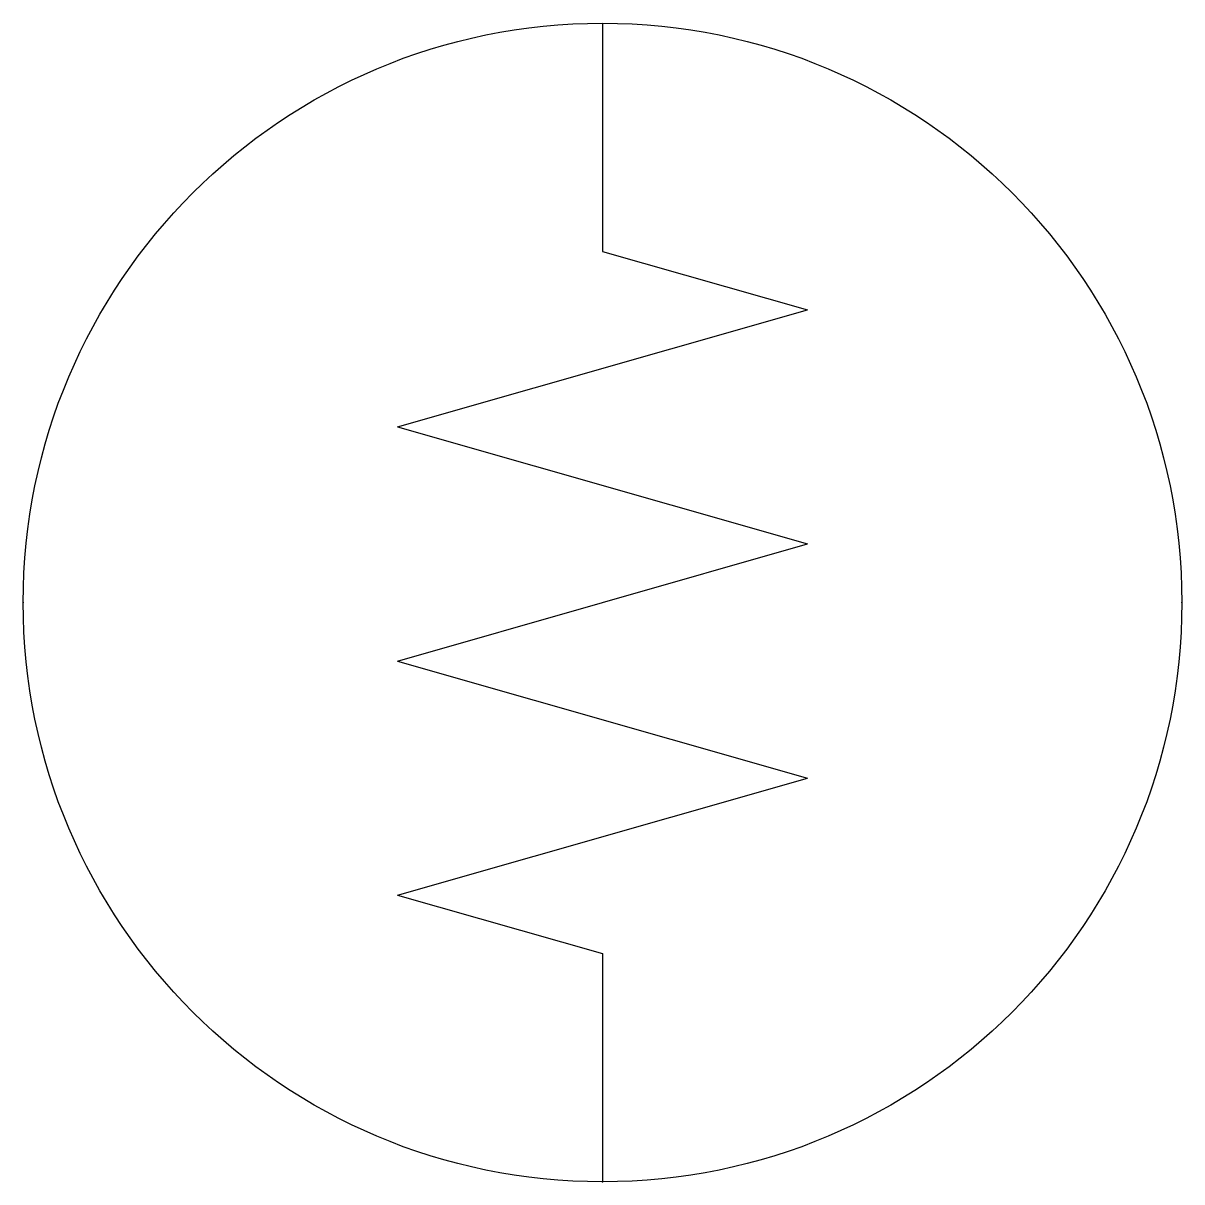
# Model space of a CAD drawing. Header units: millimetres. Extents: x -500 to 500, y -500 to 500.
import ezdxf

# ---------------------------------------------------------------- set-up
doc = ezdxf.new("R2010")
doc.units = ezdxf.units.MM

msp = doc.modelspace()

# ---------------------------------------------------------------- linework, layer by layer
at = {"color": 0, "linetype": 'ByBlock', "lineweight": -2}
for p, q in [((0, 500), (0, 303)), ((0, 303), (176.9, 252.5)), ((-176.9, 151.5), (176.9, 252.5)), ((-176.9, 151.5), (176.9, 50.5)), ((-176.9, -50.5), (176.9, 50.5)), ((-176.9, -50.5), (176.9, -151.5)), ((-176.9, -252.5), (176.9, -151.5)), ((-176.9, -252.5), (0, -303)), ((0, -303), (0, -500))]:
    msp.add_line(p, q, dxfattribs=at)
msp.add_circle((0, 0), 500, dxfattribs=at)
for p in [(-500, 0), (500, 0), (0, -500)]:
    msp.add_point(p, dxfattribs=at)

doc.saveas('drawing.dxf')
